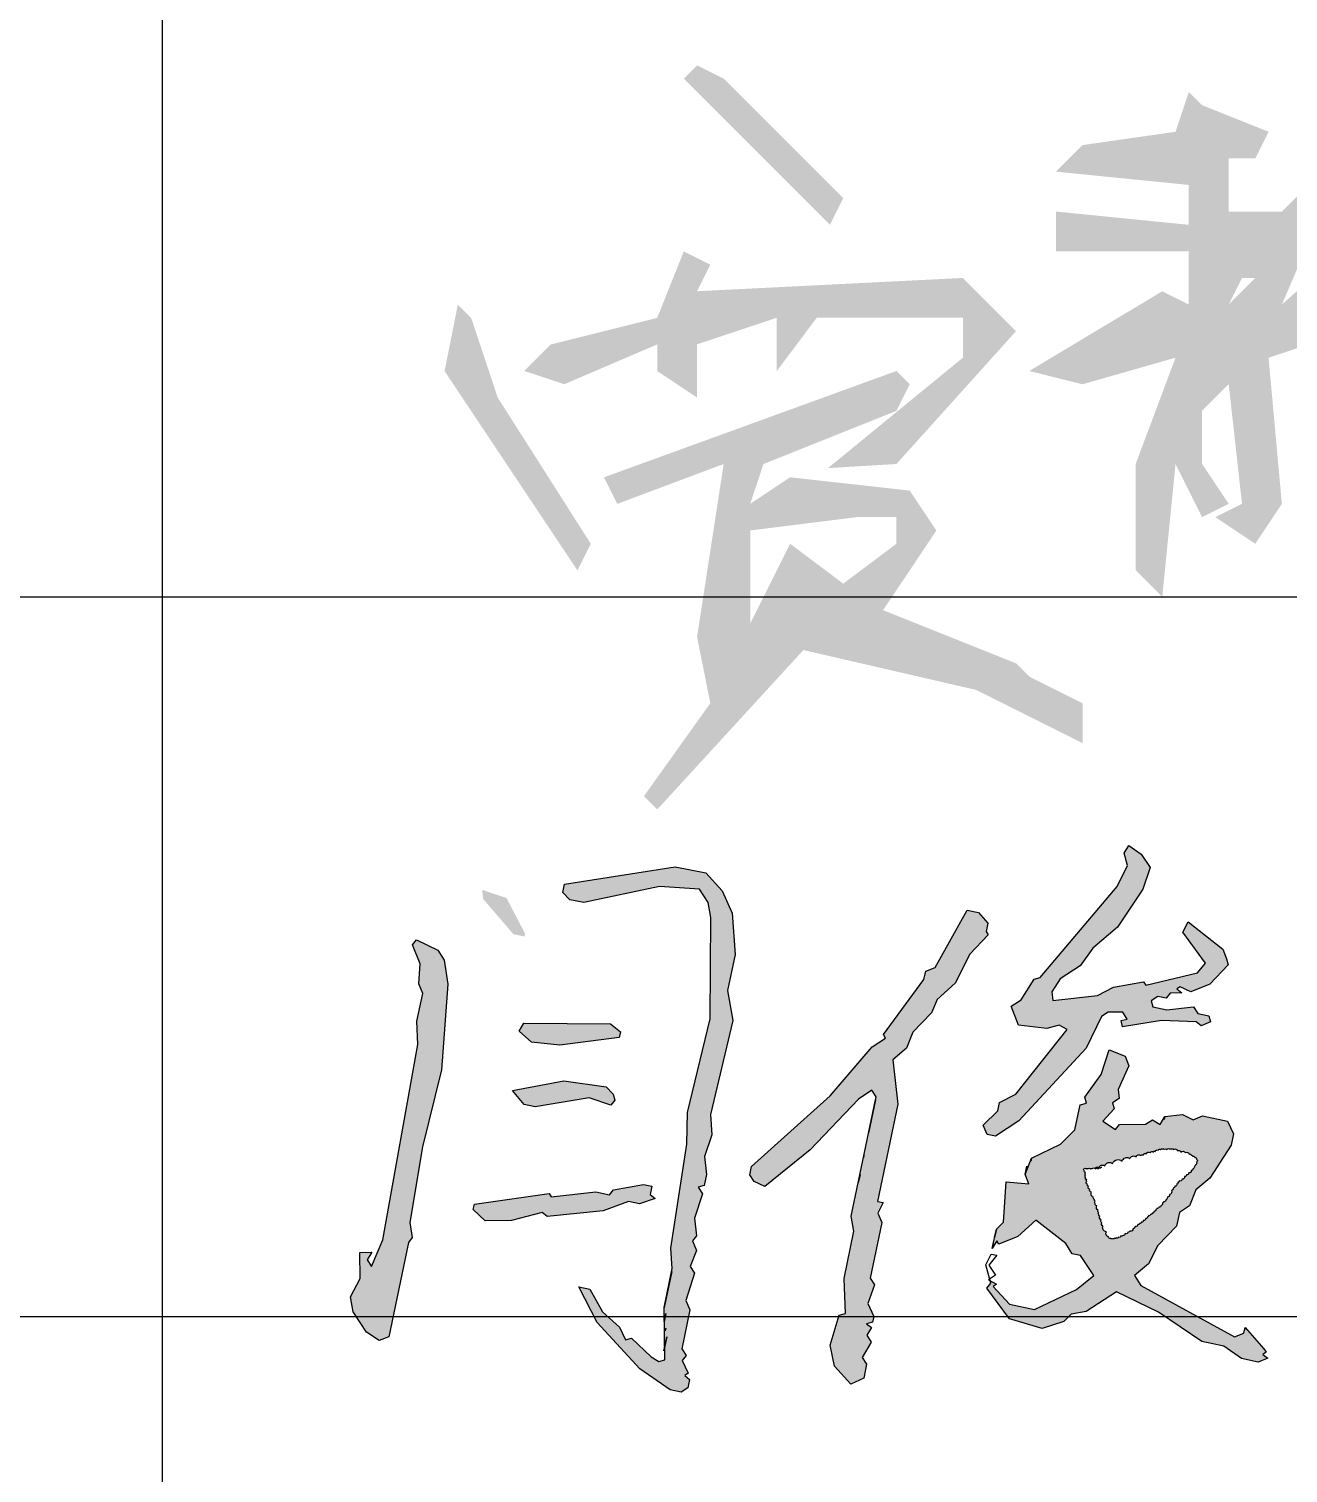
# Model space of a CAD drawing. Extents: x 5188914 to 7068445, y -542675 to 2032183.
# Drawn here: x 5235766 to 5236903, y -539516 to -538212 of the extents above; entities that cross this region are included whole.
import ezdxf

# ---------------------------------------------------------------- set-up
doc = ezdxf.new("R2010")
doc.units = 0
doc.header["$LTSCALE"] = 1000
doc.header["$MEASUREMENT"] = 0
doc.layers.get('0').update_dxf_attribs({"linetype": 'CONTINUOUS'})

msp = doc.modelspace()

# ---------------------------------------------------------------- hatches: boundary and pattern name
h = msp.add_hatch(color=0)
h.dxf.hatch_style = 1
h.paths.add_polyline_path([(5236393.8, -538257.2), (5236369.8, -538245.2), (5236357.8, -538257.2), (5236489.8, -538389.2), (5236501.8, -538365.2)])
h = msp.add_hatch(color=0)
h.dxf.hatch_style = 1
h.paths.add_polyline_path([(5236885.8, -538305.2), (5236825.8, -538281.2), (5236813.8, -538269.2), (5236801.8, -538305.2), (5236717.8, -538317.2), (5236693.8, -538341.2), (5236813.8, -538353.2), (5236813.8, -538389.2), (5236693.8, -538377.2), (5236693.8, -538413.2), (5236813.8, -538413.2), (5236813.8, -538461.2), (5236789.8, -538449.2), (5236669.8, -538521.2), (5236717.8, -538533.2), (5236801.8, -538509.2), (5236765.8, -538605.2), (5236765.8, -538701.2), (5236789.8, -538725.2), (5236801.8, -538605.2), (5236825.8, -538653.2), (5236849.8, -538641.2), (5236825.8, -538605.2), (5236825.8, -538557.2), (5236849.8, -538533.2), (5236861.8, -538641.2), (5236837.8, -538653.2), (5236873.8, -538677.2), (5236897.8, -538641.2), (5236885.8, -538509.2), (5236957.8, -538485.2), (5236981.8, -538509.2), (5237005.8, -538497.2), (5236933.8, -538569.2), (5236957.8, -538593.2), (5236993.8, -538569.2), (5237005.8, -538713.2), (5236993.8, -538737.2), (5236969.8, -538689.2), (5236957.8, -538737.2), (5236993.8, -538785.2), (5237029.8, -538773.2), (5237029.8, -538581.2), (5237053.8, -538581.2), (5237101.8, -538533.2), (5237149.8, -538437.2), (5237257.8, -538413.2), (5237257.8, -538437.2), (5237221.8, -538425.2), (5237137.8, -538569.2), (5237161.8, -538581.2), (5237197.8, -538521.2), (5237245.8, -538485.2), (5237257.8, -538593.2), (5237305.8, -538593.2), (5237293.8, -538485.2), (5237341.8, -538497.2), (5237365.8, -538473.2), (5237401.8, -538473.2), (5237401.8, -538425.2), (5237353.8, -538341.2), (5237353.8, -538437.2), (5237341.8, -538461.2), (5237293.8, -538449.2), (5237293.8, -538401.2), (5237329.8, -538365.2), (5237317.8, -538341.2), (5237185.8, -538401.2), (5237113.8, -538365.2), (5237077.8, -538365.2), (5237017.8, -538401.2), (5237041.8, -538353.2), (5236969.8, -538341.2), (5236969.8, -538305.2), (5236897.8, -538377.2), (5236849.8, -538377.2), (5236849.8, -538329.2), (5236873.8, -538329.2)])
h.paths.add_polyline_path([(5236861.8, -538437.2), (5236873.8, -538437.2), (5236849.8, -538461.2)], flags=16)
h.paths.add_polyline_path([(5236933.8, -538377.2), (5236969.8, -538365.2), (5237005.8, -538365.2), (5236897.8, -538461.2)], flags=16)
h.paths.add_polyline_path([(5236993.8, -538461.2), (5237077.8, -538401.2), (5237113.8, -538401.2), (5237113.8, -538437.2), (5237041.8, -538557.2), (5237029.8, -538545.2), (5237065.8, -538497.2), (5237053.8, -538449.2)], flags=16)
h = msp.add_hatch(color=0)
h.dxf.hatch_style = 1
h.paths.add_polyline_path([(5236189.8, -538545.2), (5236165.8, -538473.2), (5236153.8, -538461.2), (5236141.8, -538521.2), (5236261.8, -538701.2), (5236273.8, -538677.2)])
h.paths.add_polyline_path([(5236333.8, -538497.2), (5236333.8, -538521.2), (5236369.8, -538545.2), (5236369.8, -538497.2), (5236441.8, -538473.2), (5236441.8, -538521.2), (5236477.8, -538473.2), (5236609.8, -538473.2), (5236609.8, -538509.2), (5236488, -538608.9), (5236549.8, -538605.2), (5236657.8, -538485.2), (5236609.8, -538437.2), (5236369.8, -538449.2), (5236381.8, -538425.2), (5236357.8, -538413.2), (5236333.8, -538473.2), (5236237.8, -538497.2), (5236213.8, -538521.2), (5236249.8, -538533.2)])
h.paths.add_polyline_path([(5236549.8, -538557.2), (5236561.8, -538533.2), (5236549.8, -538521.2), (5236285.8, -538617.2), (5236297.8, -538641.2), (5236393.8, -538605.2), (5236369.8, -538761.2), (5236381.8, -538821.2), (5236321.8, -538905.2), (5236333.8, -538917.2), (5236465.8, -538773.2), (5236621.8, -538809.2), (5236717.8, -538857.2), (5236717.8, -538821.2), (5236669.8, -538797.2), (5236657.8, -538785.2), (5236537.8, -538737.2), (5236585.8, -538665.2), (5236561.8, -538629.2), (5236453.8, -538617.2), (5236417.8, -538641.2), (5236429.8, -538605.2)])
h.paths.add_polyline_path([(5236417.8, -538665.2), (5236513.8, -538653.2), (5236549.8, -538653.2), (5236549.8, -538677.2), (5236501.8, -538713.2), (5236453.8, -538677.2), (5236417.8, -538749.2)], flags=16)
at = {"linetype": 'Continuous'}
h = msp.add_hatch(color=256, dxfattribs=at)
h.paths.add_polyline_path([(5236144.8, -539074.9), (5236141.5, -539053.3), (5236135.6, -539044.2), (5236116.6, -539035), (5236113, -539039.5), (5236119.9, -539056.6), (5236118.7, -539074.7), (5236122.2, -539083.3), (5236116.9, -539108.3), (5236117.7, -539129.4), (5236086.1, -539305.9), (5236075.8, -539329.9), (5236071.9, -539323.8), (5236076, -539316.8), (5236065.4, -539317.2), (5236065.7, -539340.8), (5236057, -539357.3), (5236059.4, -539370.9), (5236071.3, -539389.1), (5236082.8, -539396.7), (5236091.4, -539393.3), (5236109.2, -539308.1), (5236112.7, -539303.6), (5236110.3, -539290), (5236122, -539221.8), (5236139.1, -539152.2)])
h.paths.add_polyline_path([(5236197.7, -538997.1), (5236175.7, -538989.8), (5236176.6, -538997.9), (5236204, -539029.8), (5236214, -539031.9), (5236214.5, -539029.3)])
h.paths.add_polyline_path([(5236335.9, -538986.7), (5236372, -538989), (5236379.9, -539001.2), (5236382.3, -539014.7), (5236381.5, -539106.1), (5236361.2, -539190.8), (5236360.5, -539219.4), (5236346.1, -539313.2), (5236347.4, -539331.7), (5236340.1, -539366.8), (5236340.7, -539414), (5236335.2, -539415.5), (5236328.2, -539411.4), (5236310.7, -539394.7), (5236305.2, -539396.1), (5236299.8, -539384.6), (5236284.3, -539370.9), (5236273, -539350.2), (5236263, -539348.1), (5236279.7, -539380.4), (5236318, -539422.4), (5236345.5, -539441.2), (5236355.5, -539443.3), (5236361.6, -539439.3), (5236363.1, -539431.8), (5236358.7, -539428.2), (5236361.7, -539426.3), (5236356.3, -539414.7), (5236359.8, -539410.2), (5236355.9, -539404.1), (5236363.2, -539369), (5236359.7, -539360.5), (5236367.5, -539335.9), (5236363.5, -539329.9), (5236369.2, -539315.4), (5236365.7, -539306.8), (5236369.3, -539302.3), (5236367.4, -539286.2), (5236374.6, -539264.2), (5236370.7, -539258.1), (5236376.2, -539256.7), (5236378.3, -539246.7), (5236376.4, -539230.6), (5236383.1, -539211.1), (5236381.8, -539192.5), (5236402.1, -539107.8), (5236397.3, -539080.6), (5236404.1, -539048.1), (5236401.4, -539010.9), (5236392.6, -538990.7), (5236377.7, -538974.5), (5236350.1, -538968.8), (5236250, -538984.5), (5236248.5, -538992), (5236254.9, -538998.6), (5236267.5, -539001.2)])
h.paths.add_polyline_path([(5236291.6, -539110.8), (5236213.3, -539110.2), (5236209.2, -539117.2), (5236220.2, -539127.3), (5236245.8, -539130), (5236299.6, -539123), (5236300.6, -539118)])
h.paths.add_polyline_path([(5236294.1, -539174.1), (5236287.6, -539167.5), (5236249.5, -539162.2), (5236203.2, -539170.8), (5236213.7, -539183.5), (5236223.7, -539185.6), (5236272.5, -539177.5), (5236292, -539184.2), (5236295.5, -539179.7)])
h.paths.add_polyline_path([(5236307.8, -539271.2), (5236317.8, -539273.2), (5236331.9, -539268.3), (5236327.4, -539264.8), (5236329, -539257.3), (5236321.5, -539255.7), (5236294.3, -539260.5), (5236290.8, -539265), (5236278.3, -539262.4), (5236238.1, -539267), (5236236.1, -539264), (5236168.7, -539273.5), (5236167.7, -539278.5), (5236178.6, -539288.6), (5236202.2, -539288.3), (5236229.9, -539281), (5236234.4, -539284.6), (5236285.1, -539279.5)])
h.paths.add_polyline_path([(5236581.4, -539100.8), (5236586.5, -539088.8), (5236602.7, -539073.9), (5236616, -539047.9), (5236632.7, -539030.5), (5236630.8, -539027.4), (5236632.3, -539019.9), (5236623.9, -539010.3), (5236613.8, -539008.2), (5236584.8, -539059.7), (5236576.2, -539063.1), (5236574.6, -539070.6), (5236538.1, -539120.5), (5236540, -539123.6), (5236527.9, -539131.5), (5236489.9, -539175.8), (5236419, -539239.5), (5236417.5, -539247), (5236421.4, -539253.1), (5236430.9, -539257.7), (5236471.9, -539224.4), (5236515.5, -539178.6), (5236527.6, -539170.6), (5236531.5, -539176.7), (5236509, -539284.4), (5236511.4, -539298), (5236502.5, -539340.6), (5236503.7, -539372.3), (5236498.2, -539373.7), (5236489.9, -539400.8), (5236493.8, -539419.9), (5236508.7, -539436.1), (5236520.3, -539430.7), (5236522.9, -539418.1), (5236519, -539412.1), (5236527.1, -539398.1), (5236523.1, -539392), (5236527.2, -539385), (5236522.7, -539381.5), (5236528.3, -539380), (5236529.3, -539375), (5236523.9, -539363.4), (5236530.1, -539346.4), (5236526.1, -539340.3), (5236536.6, -539290.2), (5236533.1, -539281.6), (5236537.7, -539272.1), (5236532.7, -539271.1), (5236551.1, -539183.4), (5236546.4, -539143.2), (5236559, -539132.8), (5236564.7, -539118.2)])
h.paths.add_polyline_path([(5236727, -539042.3), (5236749.3, -539023.5), (5236772.2, -538989), (5236778.9, -538969.5), (5236770.9, -538957.4), (5236759.5, -538949.7), (5236755.4, -538956.7), (5236758.3, -538967.8), (5236749.1, -538986.8), (5236679.6, -539069), (5236674.1, -539070.5), (5236662.3, -539089), (5236653.3, -539094.9), (5236660.1, -539112), (5236685.7, -539114.8), (5236696.8, -539111.9), (5236703.8, -539115.9), (5236657.6, -539174.3), (5236643, -539181.7), (5236641.4, -539189.2), (5236628.2, -539202.1), (5236631.7, -539210.7), (5236639.2, -539212.3), (5236660.4, -539198.4), (5236721.2, -539132.7), (5236735, -539104.2), (5236741.1, -539100.2), (5236754.1, -539100.3), (5236758.1, -539106.4), (5236752.6, -539107.8), (5236754, -539113.4), (5236789.2, -539107.6), (5236820.3, -539108.9), (5236824.8, -539112.5), (5236833.4, -539109), (5236831.9, -539103.5), (5236821.9, -539101.4), (5236817.9, -539095.3), (5236793.8, -539098.1), (5236781.3, -539095.5), (5236779.8, -539090), (5236785.9, -539086), (5236793.4, -539087.6), (5236797, -539083.1), (5236807.5, -539082.7), (5236803, -539079.1), (5236806, -539077.2), (5236815.5, -539081.8), (5236832.7, -539074.9), (5236849.4, -539057.5), (5236847.9, -539051.9), (5236844.5, -539043.4), (5236813.1, -539018.5), (5236808.5, -539028), (5236828.8, -539055.8), (5236821.7, -539064.7), (5236774.9, -539075.9), (5236772.9, -539072.9), (5236745.8, -539077.6), (5236731.2, -539085), (5236691, -539089.7), (5236690, -539081.7), (5236697.7, -539070.2), (5236715.8, -539058.3)])
h.paths.add_polyline_path([(5236750, -539170.1), (5236759.7, -539148.6), (5236756.3, -539140), (5236741.8, -539134.3), (5236734.6, -539156.4), (5236719.8, -539176.8), (5236721.3, -539182.4), (5236715.7, -539183.8), (5236711, -539206.4), (5236697.9, -539219.3), (5236671.6, -539232.1), (5236666, -539246.7), (5236669.4, -539255.2), (5236648.9, -539253.5), (5236646.5, -539289.7), (5236640, -539296.1), (5236638.4, -539303.6), (5236636.3, -539313.7), (5236640.4, -539306.7), (5236642.4, -539309.7), (5236659.5, -539302.8), (5236675.7, -539287.9), (5236702.6, -539309.2), (5236708.6, -539318.3), (5236716.1, -539319.9), (5236728, -539338.1), (5236712.3, -539350.5), (5236674.5, -539368.7), (5236651.9, -539364), (5236637, -539347.8), (5236640, -539345.8), (5236634.4, -539342.6), (5236635, -539344.8), (5236631.5, -539349.3), (5236651.8, -539377.1), (5236681.4, -539385.9), (5236701, -539379.5), (5236707.6, -539373), (5236721.2, -539370.6), (5236748.4, -539352.8), (5236786.4, -539371.2), (5236825.4, -539397.7), (5236845.4, -539401.8), (5236861.4, -539413), (5236876.4, -539416.2), (5236885, -539412.7), (5236880.5, -539409.2), (5236883.5, -539407.2), (5236881.5, -539404.2), (5236864.6, -539384.9), (5236864.1, -539387.4), (5236863.6, -539390), (5236855, -539393.4), (5236770.6, -539347), (5236764.6, -539337.9), (5236777.3, -539327.4), (5236785.9, -539311), (5236802.7, -539293.5), (5236805.3, -539281), (5236814.4, -539275.1), (5236820, -539260.5), (5236832.7, -539250.1), (5236852, -539220.2), (5236854.1, -539210.1), (5236848.7, -539198.5), (5236826.1, -539193.8), (5236817.6, -539197.3), (5236808.1, -539192.7), (5236792, -539194.5), (5236787.9, -539201.5), (5236780.9, -539197.4), (5236774.8, -539201.4), (5236751.2, -539201.7), (5236747.7, -539206.2), (5236736.2, -539198.6), (5236746.3, -539187.6), (5236744.9, -539182.1), (5236750.9, -539178.1)])
h.paths.add_polyline_path([(5236753.6, -539234.6, -0.520567), (5236760.6, -539232.4, -0.520567), (5236766.1, -539230.8, -0.520567), (5236770.4, -539229.7, -0.520567), (5236772.6, -539229.2, -0.520567), (5236775.3, -539228.1, -0.520567), (5236779.1, -539227, -0.520567), (5236781.8, -539226.5, -0.520567), (5236783.4, -539225.9, -0.520567), (5236786.1, -539224.9, -0.520567), (5236788.3, -539224.3, -0.520567), (5236791.5, -539224.3, -0.520567), (5236793.7, -539224.3, -0.520567), (5236797, -539224.3, -0.520567), (5236800.2, -539224.3, -0.520567), (5236802.4, -539224.3, -0.520567), (5236803.5, -539225.4, -0.520567), (5236806.7, -539226.5, -0.520567), (5236810.5, -539227, -0.520567), (5236814.3, -539228.7, -0.520567), (5236815.9, -539229.2, -0.520567), (5236817, -539230.3, -0.520567), (5236819.2, -539231.4, -0.520567), (5236820.8, -539233, -0.520567), (5236820.8, -539235.7, -0.520567), (5236819.7, -539237.9, -0.520567), (5236818.6, -539239.5, -0.520567), (5236817.5, -539241.7, -0.520567), (5236815.9, -539243.3, -0.520567), (5236813.8, -539245.4, -0.520567), (5236811.6, -539247.1, -0.520567), (5236810, -539248.7, -0.520567), (5236807.8, -539250.9, -0.520567), (5236805.1, -539252.5, -0.520567), (5236804, -539253.6, -0.520567), (5236802.9, -539255.2, -0.520567), (5236801.3, -539257.4, -0.520567), (5236799.7, -539259, -0.520567), (5236798, -539261.2, -0.520567), (5236796.4, -539264.9, -0.520567), (5236794.2, -539267.1, -0.520567), (5236793.2, -539269.3, -0.520567), (5236791, -539271.4, -0.520567), (5236789.9, -539272.5, -0.520567), (5236788.8, -539274.7, -0.520567), (5236786.7, -539276.3, -0.520567), (5236785, -539277.4, -0.520567), (5236783.9, -539278.5, -0.520567), (5236782.3, -539280.1, -0.520567), (5236780.7, -539281.7, -0.520567), (5236779.1, -539282.8, -0.520567), (5236777.4, -539283.9, -0.520567), (5236776.4, -539285, -0.520567), (5236774.7, -539286.6, -0.520567), (5236772.6, -539288.2, -0.520567), (5236770.9, -539289.9, -0.520567), (5236769.3, -539290.9, -0.520567), (5236767.7, -539292, -0.520567), (5236765.5, -539293.6, -0.520567), (5236764.4, -539294.7, -0.520567), (5236763.3, -539295.8, -0.520567), (5236760.6, -539298, -0.520567), (5236759, -539298.5, -0.520567), (5236756.3, -539300.1, -0.520567), (5236754.1, -539301.8, -0.520567), (5236752.5, -539302.3, -0.520567), (5236750.3, -539303.4, -0.520567), (5236748.2, -539303.9, -0.520567), (5236746.5, -539304.5, -0.520567), (5236744.9, -539304.5, -0.520567), (5236743.3, -539304.5, -0.520567), (5236741.1, -539302.9, -0.520567), (5236739.5, -539298.5, -0.520567), (5236736.3, -539293.1, -0.520567), (5236735.2, -539290.4, -0.520567), (5236734.6, -539287.7, -0.520567), (5236733.5, -539284.4, -0.520567), (5236732.5, -539282.8, -0.520567), (5236732.5, -539281.2, -0.520567), (5236731.9, -539279, -0.520567), (5236730.8, -539275.2, -0.520567), (5236729.2, -539273.1, -0.520567), (5236729.2, -539270.9, -0.520567), (5236728.7, -539269.3, -0.520567), (5236727.6, -539267.1, -0.520567), (5236726, -539262.8, -0.520567), (5236724.3, -539260.1, -0.520567), (5236723.2, -539257.4, -0.520567), (5236722.2, -539255.7, -0.520567), (5236721.6, -539253, -0.520567), (5236721.6, -539251.4, -0.520567), (5236720.5, -539249.8, -0.520567), (5236720.5, -539248.2, -0.520567), (5236720.5, -539246.5, -0.520567), (5236720.5, -539244.9, -0.520567), (5236719.5, -539243.3, -0.520567), (5236718.9, -539241.7, -0.520567), (5236721.1, -539241.7, -0.520567), (5236722.7, -539241.7, -0.520567), (5236724.9, -539241.7, -0.520567), (5236726.5, -539241.7, -0.435193), (5236729.4, -539241.3, -0.455955), (5236732.5, -539240.6, -0.520567), (5236737.9, -539238.9, -0.520567), (5236744.9, -539236.8, -0.520567)], flags=16)
h.paths.add_polyline_path([(5237118.3, -539134.6), (5237080.3, -539116.2), (5237073.9, -539109.6), (5237065.8, -539110.6), (5237059.4, -539104), (5237041.8, -539100.3), (5237047.7, -539122.4), (5237076.7, -539133.7), (5237083.1, -539140.3), (5237082.1, -539145.3), (5237104.6, -539150.1), (5237119.8, -539140.1)])
h.paths.add_polyline_path([(5237034, -539187.6), (5237017, -539181.4), (5236998.4, -539182.8), (5237005.8, -539197.4), (5237037.9, -539206.7), (5237039.8, -539222.8), (5237046.2, -539229.4), (5237054.9, -539212.9)])
h.paths.add_polyline_path([(5237075.3, -539290.4), (5237073.9, -539284.8), (5237082.9, -539278.9), (5237079, -539272.8), (5237087, -539271.9), (5237085.6, -539266.4), (5237091.1, -539264.9), (5237091.6, -539262.4), (5237082.6, -539255.3), (5237082.1, -539257.8), (5237081.6, -539260.3), (5237073, -539263.7), (5237043.1, -539294.1), (5237038.5, -539303.6), (5237022.9, -539316), (5237018.3, -539325.5), (5236983, -539344.3), (5236981.4, -539351.8), (5236985.4, -539357.9), (5236999.9, -539363.5), (5237023.1, -539352.7), (5237054.5, -539314.8), (5237052.5, -539311.8), (5237061.6, -539305.8), (5237060.2, -539300.3)])
h.paths.add_polyline_path([(5237212.6, -539096.8), (5237232.7, -539087.9), (5237286.5, -539080.8), (5237301.5, -539084), (5237325.7, -539081.2), (5237329.6, -539087.2), (5237331.7, -539077.2), (5237348.2, -539085.9), (5237356.8, -539082.5), (5237357.8, -539077.4), (5237339.9, -539063.2), (5237341.9, -539066.3), (5237335.8, -539070.2), (5237324.3, -539062.6), (5237293.2, -539061.3), (5237289.6, -539065.8), (5237267.1, -539061.1), (5237253.5, -539063.5), (5237249.5, -539057.4), (5237265.3, -539032), (5237270.1, -539009.4), (5237264.6, -538997.8), (5237250.6, -538989.7), (5237247.1, -538994.1), (5237244.4, -539019.7), (5237217.9, -539058.7), (5237212.4, -539060.1), (5237210.8, -539067.6), (5237168, -539084.8), (5237167.5, -539087.3), (5237165.9, -539094.9), (5237171.8, -539103.9), (5237138.9, -539136.3), (5237136.8, -539146.3), (5237128.8, -539147.2), (5237124.2, -539156.7), (5237133.7, -539161.3), (5237137.7, -539154.4), (5237142.8, -539155.4), (5237146.8, -539148.4), (5237151.8, -539149.5), (5237150.4, -539143.9), (5237173.6, -539133.1), (5237178.2, -539123.6), (5237195.8, -539114.2)])

# ---------------------------------------------------------------- linework, layer by layer
for p, q in [((5235887.2, -540675), (5235887.2, -537425)), ((5235887.2, -540675), (5235887.2, -537425)), ((5235887.2, -540675), (5235887.2, -537425)), ((5234307.2, -538725), (5239807.2, -538725)), ((5234307.2, -539375), (5239807.2, -539375))]:
    msp.add_line(p, q)
for points in [[(5236847.9, -539051.9), (5236849.4, -539057.5), (5236832.7, -539074.9), (5236815.5, -539081.8), (5236806, -539077.2), (5236803, -539079.1), (5236807.5, -539082.7), (5236797, -539083.1), (5236793.4, -539087.6), (5236785.9, -539086), (5236779.8, -539090), (5236781.3, -539095.5), (5236793.8, -539098.1), (5236817.9, -539095.3), (5236821.9, -539101.4), (5236831.9, -539103.5), (5236833.4, -539109), (5236824.8, -539112.5), (5236820.3, -539108.9), (5236789.2, -539107.6), (5236754, -539113.4), (5236752.6, -539107.8), (5236758.1, -539106.4), (5236754.1, -539100.3), (5236741.1, -539100.2), (5236735, -539104.2), (5236721.2, -539132.7), (5236660.4, -539198.4), (5236639.2, -539212.3), (5236631.7, -539210.7), (5236628.2, -539202.1), (5236641.4, -539189.2), (5236643, -539181.7), (5236657.6, -539174.3), (5236703.8, -539115.9), (5236696.8, -539111.9), (5236685.7, -539114.8), (5236660.1, -539112), (5236653.3, -539094.9), (5236662.3, -539089), (5236674.1, -539070.5), (5236679.6, -539069), (5236749.1, -538986.8), (5236758.3, -538967.8), (5236755.4, -538956.7), (5236759.5, -538949.7), (5236770.9, -538957.4), (5236778.9, -538969.5), (5236772.2, -538989), (5236749.3, -539023.5), (5236727, -539042.3), (5236715.8, -539058.3), (5236697.7, -539070.2), (5236690, -539081.7), (5236691, -539089.7), (5236731.2, -539085), (5236745.8, -539077.6), (5236772.9, -539072.9), (5236774.9, -539075.9), (5236821.7, -539064.7), (5236828.8, -539055.8), (5236808.5, -539028), (5236813.1, -539018.5), (5236844.5, -539043.4), (5236847.9, -539051.9)], [(5236363.1, -539431.8), (5236361.6, -539439.3), (5236355.5, -539443.3), (5236345.5, -539441.2), (5236318, -539422.4), (5236279.7, -539380.4), (5236263, -539348.1), (5236273, -539350.2), (5236284.3, -539370.9), (5236299.8, -539384.6), (5236305.2, -539396.1), (5236310.7, -539394.7), (5236328.2, -539411.4), (5236335.2, -539415.5), (5236340.7, -539414), (5236340.1, -539366.8), (5236347.4, -539331.7), (5236346.1, -539313.2), (5236360.5, -539219.4), (5236361.2, -539190.8), (5236381.5, -539106.1), (5236382.3, -539014.7), (5236379.9, -539001.2), (5236372, -538989), (5236335.9, -538986.7), (5236267.5, -539001.2), (5236254.9, -538998.6), (5236248.5, -538992), (5236250, -538984.5), (5236350.1, -538968.8), (5236377.7, -538974.5), (5236392.6, -538990.7), (5236401.4, -539010.9), (5236404.1, -539048.1), (5236397.3, -539080.6), (5236402.1, -539107.8), (5236381.8, -539192.5), (5236383.1, -539211.1), (5236376.4, -539230.6), (5236378.3, -539246.7), (5236376.2, -539256.7), (5236370.7, -539258.1), (5236374.6, -539264.2), (5236367.4, -539286.2), (5236369.3, -539302.3), (5236365.7, -539306.8), (5236369.2, -539315.4), (5236363.5, -539329.9), (5236367.5, -539335.9), (5236359.7, -539360.5), (5236363.2, -539369), (5236355.9, -539404.1), (5236359.8, -539410.2), (5236356.3, -539414.7), (5236361.7, -539426.3), (5236358.7, -539428.2), (5236363.1, -539431.8)], [(5236632.3, -539019.9), (5236630.8, -539027.4), (5236632.7, -539030.5), (5236616, -539047.9), (5236602.7, -539073.9), (5236586.5, -539088.8), (5236581.4, -539100.8), (5236564.7, -539118.2), (5236559, -539132.8), (5236546.4, -539143.2), (5236551.1, -539183.4), (5236532.7, -539271.1), (5236537.7, -539272.1), (5236533.1, -539281.6), (5236536.6, -539290.2), (5236526.1, -539340.3), (5236530.1, -539346.4), (5236523.9, -539363.4), (5236529.3, -539375), (5236528.3, -539380), (5236522.7, -539381.5), (5236527.2, -539385), (5236523.1, -539392), (5236527.1, -539398.1), (5236519, -539412.1), (5236522.9, -539418.1), (5236520.3, -539430.7), (5236508.7, -539436.1), (5236493.8, -539419.9), (5236489.9, -539400.8), (5236498.2, -539373.7), (5236503.7, -539372.3), (5236502.5, -539340.6), (5236511.4, -539298), (5236509, -539284.4), (5236531.5, -539176.7), (5236527.6, -539170.6), (5236515.5, -539178.6), (5236471.9, -539224.4), (5236430.9, -539257.7), (5236421.4, -539253.1), (5236417.5, -539247), (5236419, -539239.5), (5236489.9, -539175.8), (5236527.9, -539131.5), (5236540, -539123.6), (5236538.1, -539120.5), (5236574.6, -539070.6), (5236576.2, -539063.1), (5236584.8, -539059.7), (5236613.8, -539008.2), (5236623.9, -539010.3), (5236632.3, -539019.9)], [(5236112.7, -539303.6), (5236109.2, -539308.1), (5236091.4, -539393.3), (5236082.8, -539396.7), (5236071.3, -539389.1), (5236059.4, -539370.9), (5236057, -539357.3), (5236065.7, -539340.8), (5236065.4, -539317.2), (5236076, -539316.8), (5236071.9, -539323.8), (5236075.8, -539329.9), (5236086.1, -539305.9), (5236117.7, -539129.4), (5236116.9, -539108.3), (5236122.2, -539083.3), (5236118.7, -539074.7), (5236119.9, -539056.6), (5236113, -539039.5), (5236116.6, -539035), (5236135.6, -539044.2), (5236141.5, -539053.3), (5236144.8, -539074.9), (5236139.1, -539152.2), (5236122, -539221.8), (5236110.3, -539290), (5236112.7, -539303.6)], [(5236300.6, -539118), (5236299.6, -539123), (5236245.8, -539130), (5236220.2, -539127.3), (5236209.2, -539117.2), (5236213.3, -539110.2), (5236291.6, -539110.8), (5236300.6, -539118)], [(5236881.5, -539404.2), (5236883.5, -539407.2), (5236880.5, -539409.2), (5236885, -539412.7), (5236876.4, -539416.2), (5236861.4, -539413), (5236845.4, -539401.8), (5236825.4, -539397.7), (5236786.4, -539371.2), (5236748.4, -539352.8), (5236721.2, -539370.6), (5236707.6, -539373), (5236701, -539379.5), (5236681.4, -539385.9), (5236651.8, -539377.1), (5236631.5, -539349.3), (5236635, -539344.8), (5236630.6, -539328.2), (5236635.2, -539318.7), (5236640.3, -539319.7), (5236633.2, -539328.7), (5236639.1, -539337.8), (5236633, -539341.8), (5236640, -539345.8), (5236637, -539347.8), (5236651.9, -539364), (5236674.5, -539368.7), (5236712.3, -539350.5), (5236728, -539338.1), (5236716.1, -539319.9), (5236708.6, -539318.3), (5236702.6, -539309.2), (5236675.7, -539287.9), (5236659.5, -539302.8), (5236642.4, -539309.7), (5236640.4, -539306.7), (5236636.3, -539313.7), (5236640, -539296.1), (5236646.5, -539289.7), (5236648.9, -539253.5), (5236669.4, -539255.2), (5236666, -539246.7), (5236671.6, -539232.1), (5236697.9, -539219.3), (5236711, -539206.4), (5236715.7, -539183.8), (5236721.3, -539182.4), (5236719.8, -539176.8), (5236734.6, -539156.4), (5236741.8, -539134.3), (5236756.3, -539140), (5236759.7, -539148.6), (5236750, -539170.1), (5236750.9, -539178.1), (5236744.9, -539182.1), (5236746.3, -539187.6), (5236736.2, -539198.6), (5236747.7, -539206.2), (5236751.2, -539201.7), (5236774.8, -539201.4), (5236780.9, -539197.4), (5236787.9, -539201.5), (5236792, -539194.5), (5236808.1, -539192.7), (5236817.6, -539197.3), (5236826.1, -539193.8), (5236848.7, -539198.5), (5236854.1, -539210.1), (5236852, -539220.2), (5236832.7, -539250.1), (5236820, -539260.5), (5236814.4, -539275.1), (5236805.3, -539281), (5236802.7, -539293.5), (5236785.9, -539311), (5236777.3, -539327.4), (5236764.6, -539337.9), (5236770.6, -539347), (5236855, -539393.4), (5236863.6, -539390), (5236864.6, -539384.9), (5236881.5, -539404.2)], [(5236294.1, -539174.1), (5236295.5, -539179.7), (5236292, -539184.2), (5236272.5, -539177.5), (5236223.7, -539185.6), (5236213.7, -539183.5), (5236203.2, -539170.8), (5236249.5, -539162.2), (5236287.6, -539167.5), (5236294.1, -539174.1)], [(5236531, -539179.2), (5236524.7, -539209.3), (5236531, -539179.2)], [(5236792, -539194.5), (5236791.4, -539197), (5236792, -539194.5)], [(5236520.5, -539229.3), (5236520, -539231.8), (5236520.5, -539229.3)], [(5236671.6, -539232.1), (5236671.1, -539234.6), (5236671.6, -539232.1)], [(5236667.6, -539239.1), (5236666, -539246.7), (5236667.6, -539239.1)], [(5236327.4, -539264.8), (5236331.9, -539268.3), (5236317.8, -539273.2), (5236307.8, -539271.2), (5236285.1, -539279.5), (5236234.4, -539284.6), (5236229.9, -539281), (5236202.2, -539288.3), (5236178.6, -539288.6), (5236167.7, -539278.5), (5236168.7, -539273.5), (5236236.1, -539264), (5236238.1, -539267), (5236278.3, -539262.4), (5236290.8, -539265), (5236294.3, -539260.5), (5236321.5, -539255.7), (5236329, -539257.3), (5236327.4, -539264.8)], [(5236516.9, -539246.9), (5236515.3, -539254.4), (5236516.9, -539246.9)], [(5236640, -539296.1), (5236638.4, -539303.6), (5236640, -539296.1)], [(5236637.3, -539308.7), (5236636.3, -539313.7), (5236637.3, -539308.7)], [(5236346.9, -539334.3), (5236340.1, -539366.8), (5236346.9, -539334.3)], [(5236341.6, -539372.4), (5236340, -539379.9), (5236341.6, -539372.4)], [(5236341.5, -539385.4), (5236340.9, -539387.9), (5236341.5, -539385.4)], [(5236864.6, -539384.9), (5236864.1, -539387.4), (5236864.6, -539384.9)], [(5236342.4, -539393.5), (5236339.8, -539406), (5236342.4, -539393.5)]]:
    msp.add_lwpolyline(points, dxfattribs=at)
msp.add_lwpolyline([(5236729.2, -539241.7, -0.520567), (5236732.5, -539240.6, -0.520567), (5236732.5, -539240.6, -0.520567), (5236737.9, -539238.9, -0.520567), (5236737.9, -539238.9, -0.520567), (5236744.9, -539236.8, -0.520567), (5236744.9, -539236.8, -0.520567), (5236753.6, -539234.6, -0.520567), (5236753.6, -539234.6, -0.520567), (5236760.6, -539232.4, -0.520567), (5236760.6, -539232.4, -0.520567), (5236766.1, -539230.8, -0.520567), (5236766.1, -539230.8, -0.520567), (5236770.4, -539229.7, -0.520567), (5236770.4, -539229.7, -0.520567), (5236772.6, -539229.2, -0.520567), (5236772.6, -539229.2, -0.520567), (5236775.3, -539228.1, -0.520567), (5236775.3, -539228.1, -0.520567), (5236779.1, -539227, -0.520567), (5236779.1, -539227, -0.520567), (5236781.8, -539226.5, -0.520567), (5236781.8, -539226.5, -0.520567), (5236783.4, -539225.9, -0.520567), (5236783.4, -539225.9, -0.520567), (5236786.1, -539224.9, -0.520567), (5236786.1, -539224.9, -0.520567), (5236788.3, -539224.3, -0.520567), (5236788.3, -539224.3, -0.520567), (5236791.5, -539224.3, -0.520567), (5236791.5, -539224.3, -0.520567), (5236793.7, -539224.3, -0.520567), (5236793.7, -539224.3, -0.520567), (5236797, -539224.3, -0.520567), (5236797, -539224.3, -0.520567), (5236800.2, -539224.3, -0.520567), (5236800.2, -539224.3, -0.520567), (5236802.4, -539224.3, -0.520567), (5236802.4, -539224.3, -0.520567), (5236803.5, -539225.4, -0.520567), (5236803.5, -539225.4, -0.520567), (5236806.7, -539226.5, -0.520567), (5236806.7, -539226.5, -0.520567), (5236810.5, -539227, -0.520567), (5236810.5, -539227, -0.520567), (5236814.3, -539228.7, -0.520567), (5236814.3, -539228.7, -0.520567), (5236815.9, -539229.2, -0.520567), (5236815.9, -539229.2, -0.520567), (5236817, -539230.3, -0.520567), (5236817, -539230.3, -0.520567), (5236819.2, -539231.4, -0.520567), (5236819.2, -539231.4, -0.520567), (5236820.8, -539233, -0.520567), (5236820.8, -539233, -0.520567), (5236820.8, -539235.7, -0.520567), (5236820.8, -539235.7, -0.520567), (5236819.7, -539237.9, -0.520567), (5236819.7, -539237.9, -0.520567), (5236818.6, -539239.5, -0.520567), (5236818.6, -539239.5, -0.520567), (5236817.5, -539241.7, -0.520567), (5236817.5, -539241.7, -0.520567), (5236815.9, -539243.3, -0.520567), (5236815.9, -539243.3, -0.520567), (5236813.8, -539245.4, -0.520567), (5236813.8, -539245.4, -0.520567), (5236811.6, -539247.1, -0.520567), (5236811.6, -539247.1, -0.520567), (5236810, -539248.7, -0.520567), (5236810, -539248.7, -0.520567), (5236807.8, -539250.9, -0.520567), (5236807.8, -539250.9, -0.520567), (5236805.1, -539252.5, -0.520567), (5236805.1, -539252.5, -0.520567), (5236804, -539253.6, -0.520567), (5236804, -539253.6, -0.520567), (5236802.9, -539255.2, -0.520567), (5236802.9, -539255.2, -0.520567), (5236801.3, -539257.4, -0.520567), (5236801.3, -539257.4, -0.520567), (5236799.7, -539259, -0.520567), (5236799.7, -539259, -0.520567), (5236798, -539261.2, -0.520567), (5236798, -539261.2, -0.520567), (5236796.4, -539264.9, -0.520567), (5236796.4, -539264.9, -0.520567), (5236794.2, -539267.1, -0.520567), (5236794.2, -539267.1, -0.520567), (5236793.2, -539269.3, -0.520567), (5236793.2, -539269.3, -0.520567), (5236791, -539271.4, -0.520567), (5236791, -539271.4, -0.520567), (5236789.9, -539272.5, -0.520567), (5236789.9, -539272.5, -0.520567), (5236788.8, -539274.7, -0.520567), (5236788.8, -539274.7, -0.520567), (5236786.7, -539276.3, -0.520567), (5236786.7, -539276.3, -0.520567), (5236785, -539277.4, -0.520567), (5236785, -539277.4, -0.520567), (5236783.9, -539278.5, -0.520567), (5236783.9, -539278.5, -0.520567), (5236782.3, -539280.1, -0.520567), (5236782.3, -539280.1, -0.520567), (5236780.7, -539281.7, -0.520567), (5236780.7, -539281.7, -0.520567), (5236779.1, -539282.8, -0.520567), (5236779.1, -539282.8, -0.520567), (5236777.4, -539283.9, -0.520567), (5236777.4, -539283.9, -0.520567), (5236776.4, -539285, -0.520567), (5236776.4, -539285, -0.520567), (5236774.7, -539286.6, -0.520567), (5236774.7, -539286.6, -0.520567), (5236772.6, -539288.2, -0.520567), (5236772.6, -539288.2, -0.520567), (5236770.9, -539289.9, -0.520567), (5236770.9, -539289.9, -0.520567), (5236769.3, -539290.9, -0.520567), (5236769.3, -539290.9, -0.520567), (5236767.7, -539292, -0.520567), (5236767.7, -539292, -0.520567), (5236765.5, -539293.6, -0.520567), (5236765.5, -539293.6, -0.520567), (5236764.4, -539294.7, -0.520567), (5236764.4, -539294.7, -0.520567), (5236763.3, -539295.8, -0.520567), (5236763.3, -539295.8, -0.520567), (5236760.6, -539298, -0.520567), (5236760.6, -539298, -0.520567), (5236759, -539298.5, -0.520567), (5236759, -539298.5, -0.520567), (5236756.3, -539300.1, -0.520567), (5236756.3, -539300.1, -0.520567), (5236754.1, -539301.8, -0.520567), (5236754.1, -539301.8, -0.520567), (5236752.5, -539302.3, -0.520567), (5236752.5, -539302.3, -0.520567), (5236750.3, -539303.4, -0.520567), (5236750.3, -539303.4, -0.520567), (5236748.2, -539303.9, -0.520567), (5236748.2, -539303.9, -0.520567), (5236746.5, -539304.5, -0.520567), (5236746.5, -539304.5, -0.520567), (5236744.9, -539304.5, -0.520567), (5236744.9, -539304.5, -0.520567), (5236743.3, -539304.5, -0.520567), (5236743.3, -539304.5, -0.520567), (5236741.1, -539302.9, -0.520567), (5236741.1, -539302.9, -0.520567), (5236739.5, -539298.5, -0.520567), (5236739.5, -539298.5, -0.520567), (5236736.3, -539293.1, -0.520567), (5236736.3, -539293.1, -0.520567), (5236735.2, -539290.4, -0.520567), (5236735.2, -539290.4, -0.520567), (5236734.6, -539287.7, -0.520567), (5236734.6, -539287.7, -0.520567), (5236733.5, -539284.4, -0.520567), (5236733.5, -539284.4, -0.520567), (5236732.5, -539282.8, -0.520567), (5236732.5, -539282.8, -0.520567), (5236732.5, -539281.2, -0.520567), (5236732.5, -539281.2, -0.520567), (5236731.9, -539279, -0.520567), (5236731.9, -539279, -0.520567), (5236730.8, -539275.2, -0.520567), (5236730.8, -539275.2, -0.520567), (5236729.2, -539273.1, -0.520567), (5236729.2, -539273.1, -0.520567), (5236729.2, -539270.9, -0.520567), (5236729.2, -539270.9, -0.520567), (5236728.7, -539269.3, -0.520567), (5236728.7, -539269.3, -0.520567), (5236727.6, -539267.1, -0.520567), (5236727.6, -539267.1, -0.520567), (5236726, -539262.8, -0.520567), (5236726, -539262.8, -0.520567), (5236724.3, -539260.1, -0.520567), (5236724.3, -539260.1, -0.520567), (5236723.2, -539257.4, -0.520567), (5236723.2, -539257.4, -0.520567), (5236722.2, -539255.7, -0.520567), (5236722.2, -539255.7, -0.520567), (5236721.6, -539253, -0.520567), (5236721.6, -539253, -0.520567), (5236721.6, -539251.4, -0.520567), (5236721.6, -539251.4, -0.520567), (5236720.5, -539249.8, -0.520567), (5236720.5, -539249.8, -0.520567), (5236720.5, -539248.2, -0.520567), (5236720.5, -539248.2, -0.520567), (5236720.5, -539246.5, -0.520567), (5236720.5, -539246.5, -0.520567), (5236720.5, -539244.9, -0.520567), (5236720.5, -539244.9, -0.520567), (5236719.5, -539243.3, -0.520567), (5236719.5, -539243.3, -0.520567), (5236718.9, -539241.7, -0.520567), (5236718.9, -539241.7, -0.520567), (5236721.1, -539241.7, -0.520567), (5236721.1, -539241.7, -0.520567), (5236722.7, -539241.7, -0.520567), (5236722.7, -539241.7, -0.520567), (5236724.9, -539241.7, -0.520567), (5236724.9, -539241.7, -0.520567), (5236726.5, -539241.7, -0.520567), (5236726.5, -539241.7, -0.520567), (5236729.7, -539241.7, -0.520567), (5236729.7, -539241.7, -0.520567), (5236731.9, -539241.7, -0.520567), (5236731.9, -539241.7, -0.520567), (5236734.1, -539241.1, -0.520567), (5236734.1, -539241.1, -0.520567), (5236735.2, -539240, -0.520567), (5236735.2, -539240, -0.520567), (5236735.2, -539240)], format="xyb", dxfattribs=at)

doc.saveas('drawing.dxf')
